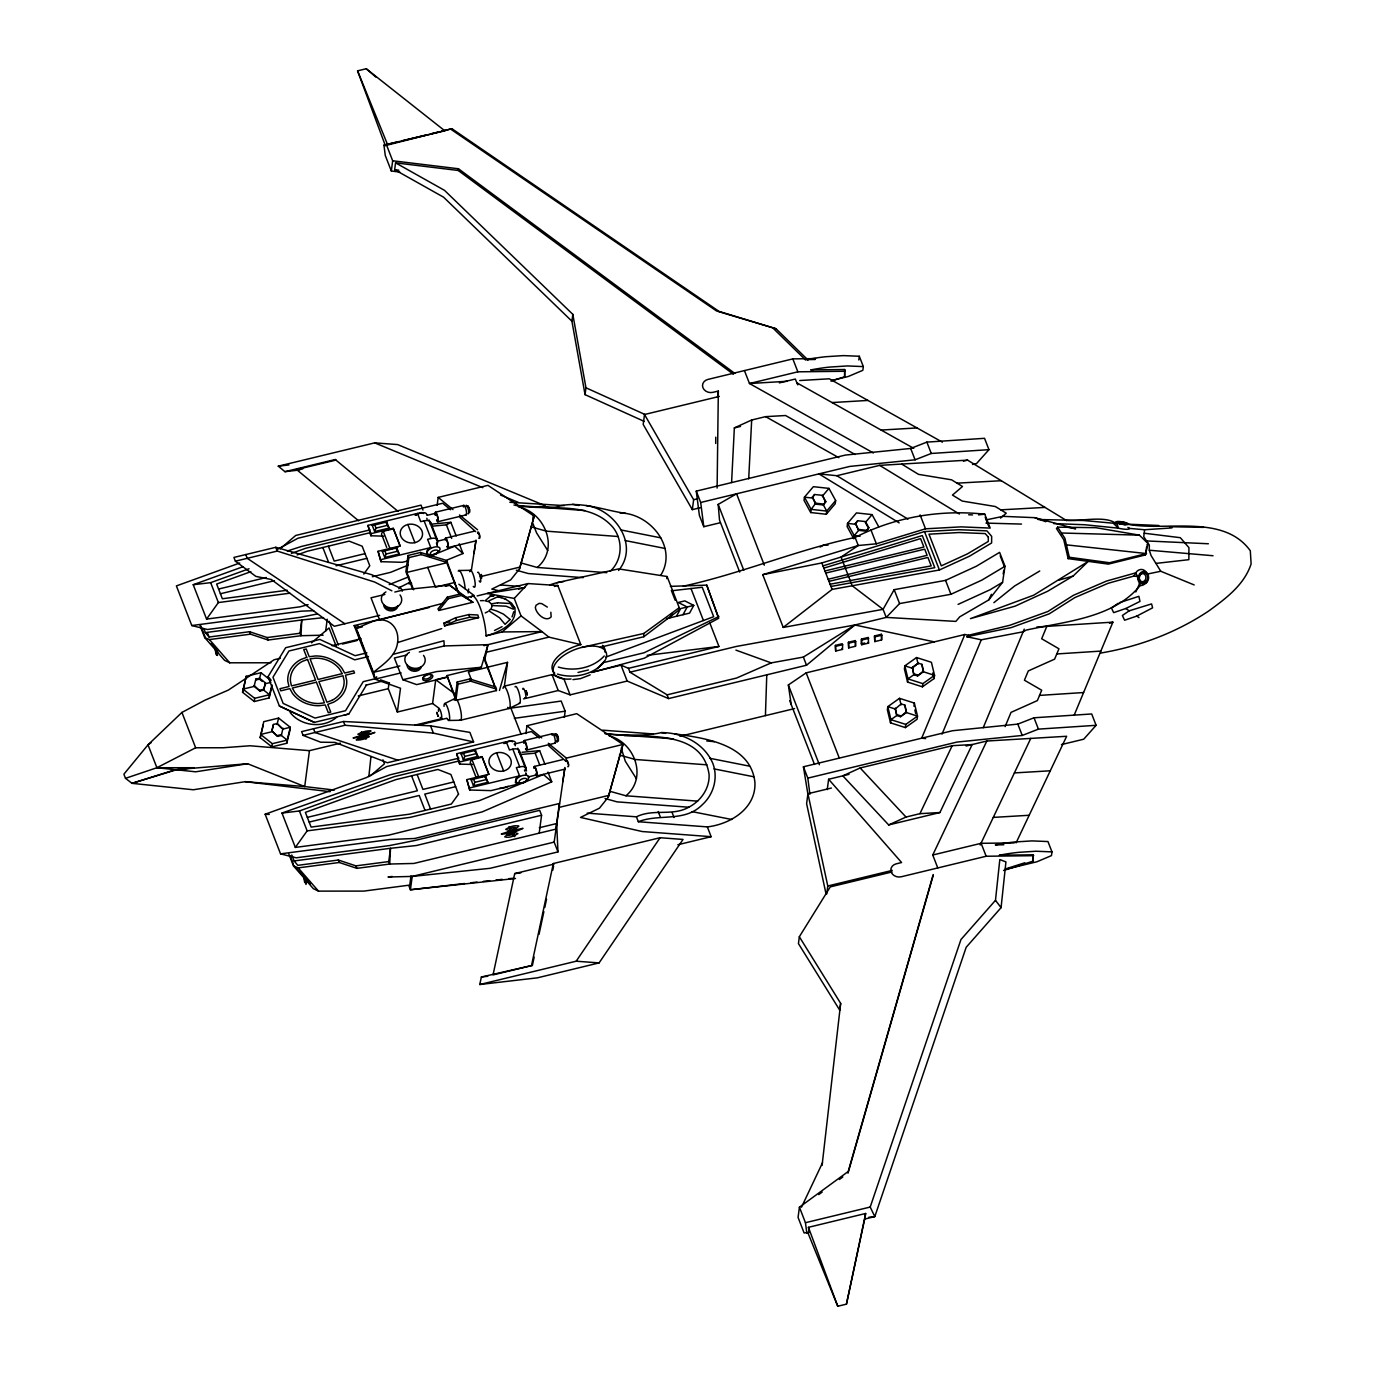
<?xml version="1.0" encoding="UTF-8"?>
<svg xmlns="http://www.w3.org/2000/svg" width="1375" height="1375" viewBox="0 0 1375 1375"><rect width="100%" height="100%" fill="white"/><g stroke="black" fill="none" stroke-linecap="round" stroke-linejoin="round"><path stroke-width="1.5" d="M1194.188 584.942L1160.775 571.261L1151.081 555.569L1149.294 550.223L1149.328 545.102L1143.742 536.68L1144.636 529.753L1172.016 527.897M715.705 443.472L715.773 437.147M717.114 488.056L718.334 391.05L712.989 392.339A7.992 6.703 7.5 0 1 702.917 387.698A7.992 6.703 7.5 0 1 707.953 379.414L792.825 358.892L815.547 358.617M1116.122 523.6C1105.5 515.127 1080.681 521.555 1066.433 520.403M368.844 776.669L370.941 756.577M765.428 715.619L766.769 674.833M835.416 645.391L835.673 651.045L842.48 649.412L842.634 644.669L842.205 643.741L835.416 645.391L835.673 651.045M848.444 642.245L848.702 647.9L855.508 646.25L855.662 641.523L855.25 640.595L848.444 642.245L848.702 647.9M855.25 640.595L855.508 646.25M861.334 643.827L861.489 639.083L868.295 637.433L868.553 643.105L861.747 644.737L861.334 643.827L864.737 643.002M861.747 644.737L861.489 639.083M874.534 635.938L874.792 641.592L881.598 639.942L881.753 635.216L881.341 634.288L874.534 635.938L874.792 641.592M881.341 634.288L881.598 639.942M467.414 506.859L467.981 505.708L469.631 509.953M477.486 532.778C478.328 528.928 481.456 539.327 479.05 538.398M558.319 739.458L557.648 740.128M566.242 761.097C567.102 757.212 569.972 767.731 567.789 766.717M215.188 649.309L216.098 654.5L217.577 655.445M215.514 650.134L217.009 655.067L217.766 650.547M303.927 877.628L304.545 881.959M304.27 878.453L306.023 884.434L306.848 879.742M731.586 482.539L734.353 427.9L751.678 420.011L765.6 416.642L785.589 415.525L855.112 454.489M748.705 478.844L751.678 420.011M521.4 563.045L537.212 567.463C559.763 548.866 544.93 512.291 518.53 506.962M610.156 791.364L625.952 795.781C647.814 777.786 634.614 742.156 609.125 735.883M556.755 582.759L618.613 568.889L667.116 576.52L679.233 607.698L678.992 610.07L643.792 636.728L600.153 647.281M868.845 1217.27L874.809 1216.617L870.203 1207.044L960.953 939.555L995.483 900.333L999.814 859.564L1005.933 861.902L1001.069 907.655L966.178 947.289L874.809 1216.617L864.669 1219.058L865.666 1213.472L808.431 1227.325L809.102 1232.498L804.1 1232.928L798.067 1217.425L799.425 1207.181L848.22 1171.5L933.178 874.586M822.078 1165.398L840.658 1003.372L799.339 936.753L830.277 886.892L892.083 871.939M670.364 586.369L706.75 585.131L718.73 618.252L644.222 658.23L591.473 672.564M272.267 685.128L269.122 697.933L254.272 701.525L242.567 692.312L246.125 676.311L260.992 672.719L271.012 680.625M245.713 679.491L246.125 676.311M271.786 685.592L269.552 694.736L254.684 698.328L242.98 689.116L254.117 686.417L259.978 691.023L263.691 690.13L265.375 682.825L259.531 678.219L255.819 679.112L255.698 680.023L259.411 679.13L262.333 681.433M254.272 701.525L254.684 698.328M259.531 678.219L259.411 679.13L260.992 672.719M259.978 691.023L254.237 685.523L254.117 686.417L255.819 679.112M265.375 682.825L263.691 690.13L269.552 694.736L269.122 697.933M260.184 737.653L263.759 721.669L278.609 718.077L290.314 727.289L289.902 730.469L286.756 743.273L271.889 746.866L260.184 737.653L263.33 724.848M273.436 724.47L271.752 731.775L260.614 734.473L272.319 743.686L287.169 740.094L290.314 727.289L282.889 729.077L277.148 723.559L273.436 724.47L271.872 730.864L277.595 736.381L281.325 735.488L287.169 740.094L286.756 743.273M271.889 746.866L272.319 743.686M281.428 727.925L277.148 723.559M277.595 736.381L271.872 730.864M323.125 635.181L300.97 635.714L300.008 633.256L301.761 619.97L323.538 617.65M340.519 743.153L309.444 750.664L304.717 786.569L245.248 781.67L193.308 789.766L132.017 783.337L125.503 778.336L123.888 774.194L148.002 744.837L181.93 712.439L204.755 700.288L228.336 690.095L274.123 659.759L280.328 658.247M325.669 631.142L327.233 619.214M391.325 171.016L392.666 160.772L386.65 145.269L383.934 145.166L385.292 155.513L391.325 171.016L399.816 172.047M644.205 421.386L585.045 394.642L571.914 321.2L443.592 197.192L394.659 169.709L395.57 162.852L458.219 170.466L733.408 374.241M306.522 878.866L305.766 883.386L304.923 882.234M430.272 524.27A7.511 3.713 -21.2 0 0 424.084 520.833L420.716 521.641L417.519 513.425L368.002 525.388L370.923 535.769L383.659 536.147M370.923 535.769L368.002 525.388M371.198 533.62L393.233 528.292L400.108 545.978L378.073 551.306L380.995 561.688L402.239 562.306L408.169 560.88M380.995 561.688L378.073 551.306M400.108 545.978L393.233 528.292M439.038 708.262L432.592 703.502L397.358 712.027L388.283 688.669L389.039 682.928M458.219 170.466L458.442 168.764L392.666 160.772M458.786 593.708L446.6 560.467L420.527 552.458L408.014 555.483L405.883 571.691L412.689 589.222M413.652 589.789L406.897 572.413L408.856 557.631L408.014 555.483M397.358 712.027L400.503 688.239L374.997 679.164L354.183 625.608L429.309 607.475M280.552 853.858L390.259 839.472L414.614 838.492L559.384 803.498L555.878 829.125L413.892 863.448L389.709 864.033L388.764 861.575L390.5 848.289L416.247 845.539L541.578 815.237L539.67 810.322L414.339 840.623L389.452 845.573L296.141 857.811L280.552 853.858L265.152 814.241L366.231 777.666L386.667 766.58L531.42 731.569L539.309 738.048M437.147 505.261L438.178 497.406L487.97 485.358L534.205 516.123L519.527 568.82L510.692 579.872L491.786 589.102L500.002 590.992M446.411 561.877L446.6 560.467M432.592 703.502L435.72 679.731L445.981 677.239M410.988 875.823L409.767 885.088L363.808 891.103L318.484 891.12L313.345 888.662L293.459 865.906L288.819 853.978M458.958 592.298L449.453 585.062L404.748 589.652L394.814 592.041M454.936 583.808L455.125 582.398L435.411 587.159L427.728 567.377M419.341 651.973L444.263 645.941L487.988 644.652L481.267 667.288L446.995 675.572L455.898 700.373L496.427 690.577L484.241 657.336L484.052 658.745M468.153 592.917L468.669 588.998M496.427 690.577L495.791 687.002L469.717 678.992L457.205 682.017L455.262 696.798L446.995 675.572M455.898 700.373L458.03 684.166L457.205 682.017M519.011 752.589A7.511 3.713 -21.2 0 0 512.823 749.152L509.472 749.959L506.275 741.744L456.758 753.706L459.663 764.105L472.416 764.466M459.663 764.105L456.758 753.706M481.267 667.288L436.58 671.584L402.858 679.731L394.402 658.006L406.863 654.981M459.955 761.939L481.989 756.611L488.864 774.297L466.83 779.625L469.734 790.006L490.995 790.625L518.667 783.939L515.384 782.77L515.934 778.611L519.544 775.878L516.347 767.645L519.698 766.838A7.511 3.713 -21.2 0 1 525.886 770.275M469.734 790.006L466.83 779.625M487.902 668.645L488.091 667.219L468.394 671.98L471.47 679.903M488.864 774.297L481.989 756.611M519.527 568.82L534.205 516.123M487.025 667.322L507.53 662.355L504.402 686.142L552.045 674.627L563.939 678.958L570.109 694.856L627.172 681.055L668.559 698.586L806.523 665.225L854.855 624.989L886.222 617.409L955.848 621.397L959.75 616.825L988.814 599.895L1002.581 582.295L1005.005 566.277L999.608 552.372L976.353 566.242L945.553 580.37L894.163 589.669L883.077 609.331L783.234 627.413L762.747 574.681L858.275 545.514L876.339 543.812L925.513 528.808L961.056 526.866L990.172 528.086L984.758 514.181C940.242 509.437 895.039 516.931 855.13 537.436C796.795 549.828 741.555 573.478 683.306 586.18M571.914 321.2L572.825 314.359L444.503 190.352L395.57 162.852M525.903 733.58L526.934 725.725L576.727 713.677L622.961 744.442L608.283 797.139L599.448 808.191L580.525 817.42L642.142 831.531L711.15 836.688L707.334 826.891L638.327 821.734L636.419 816.819L587.177 813.141M585.045 394.642L585.956 387.784L572.825 314.359M539.223 833.147L541.578 815.237M564.317 717.372L565.142 711.202L561.189 701.061L510.4 708.194M392.219 876.459L388.008 877.009L412.191 876.425L490.17 868.295L557.975 851.898L554.159 842.102L564.764 768.419M548.281 743.273L566.345 758.123L565.933 761.337L548.762 745.817M719.314 396.43L644.514 414.511L643.191 424.445L692.33 509.644L700.15 507.753M608.283 797.139L622.961 744.442L566.345 758.123M692.33 509.644L693.636 499.709L644.514 414.511M717.509 397.272L718.334 391.05M825.739 501.445L823.384 504.969L825.739 501.445L822.405 495.344L814.602 494.484L812.367 497.114L815.581 504.127L823.384 504.969L826.719 511.07L826.306 514.25L810.7 512.548L804.031 500.363L804.444 497.183L813.364 486.681L828.97 488.383L835.656 500.569L835.227 503.748L826.306 514.25M810.7 512.548L811.13 509.369L815.702 503.216L812.367 497.114M814.602 494.484L812.247 498.025L804.444 497.183L811.13 509.369L826.719 511.07L835.656 500.569M825.619 502.339L822.405 495.344M831.652 380.497L848.306 376.475L862.847 370.305L863.328 366.592L847.378 365.939L829.641 367.073A144.512 71.5 -21.2 0 0 810.7 369.927L844.68 369.531L844.645 376.767L830.93 381.116M844.645 376.767L844.68 369.531M858.825 359.975L859.306 356.262L843.356 355.609L825.636 356.727A144.512 71.5 -21.2 0 0 806.678 359.597L815.186 359.494M831.411 788.047L807.916 793.719L806.609 803.67L826.014 893.836M799.339 936.753L798.445 943.594L839.747 1010.212L840.658 1003.372M855.456 523.359L858.67 530.355L866.473 531.214L868.828 527.673L865.494 521.572L857.691 520.73L855.456 523.359L858.67 530.355L854.219 535.614L853.789 538.794L847.12 526.591L847.533 523.411L856.47 512.909L872.059 514.611L878.745 526.797M857.691 520.73L855.336 524.253L847.533 523.411L854.219 535.614L860.062 536.25M827.252 789.628L828.627 779.264L849.045 774.331M866.473 531.214L868.828 527.673M826.736 893.939L827.784 885.998L807.916 793.719M890.519 722.855L890.931 719.675L887.803 706.63L899.508 698.328L914.358 703.072L917.503 716.117L917.073 719.297L905.369 727.598L890.519 722.855L887.373 709.809L887.803 706.63L895.228 709.002L896.792 715.516L900.505 716.702L906.366 712.559L904.905 705.117L901.192 703.931L895.228 709.002M895.348 708.091L896.792 715.516L890.931 719.675L905.781 724.419L917.503 716.117L906.366 712.559L904.905 705.117M901.192 703.931L901.072 704.842L899.508 698.328M900.505 716.702L906.486 711.648M907.552 682.086L907.981 678.889L904.836 665.844L916.558 657.542L931.408 662.286L934.536 675.348L934.123 678.528L922.402 686.83L907.552 682.086L904.423 669.023L904.836 665.844L912.261 668.216L918.242 663.162L921.955 664.348L923.398 671.773L917.555 675.933L913.842 674.747L907.981 678.889L922.831 683.65L934.536 675.348L923.398 671.773M912.381 667.305L913.842 674.747L912.381 667.305L918.242 663.162M905.369 727.598L905.781 724.419M917.555 675.933L923.519 670.88M913.945 706.252L914.358 703.072M921.955 664.348L923.02 670.158M922.402 686.83L922.831 683.65M1005.709 869.309L1036.939 861.764L1051.48 855.594L1051.961 851.881L1036.011 851.228L1018.291 852.363A144.512 71.5 -21.2 0 0 999.333 855.216L1033.33 854.82L1032.934 861.197L1003.578 870.495M1032.934 861.197L1033.33 854.82M706.75 585.131L717.956 616.275M1003.183 574.028L1003.767 570.247M1145.375 554.95L1148.056 543.572L1139.377 535.15L1095.909 527.691L1057.616 527.158L1056.464 528.533L1063.734 539.653L1068.169 558.628L1108.388 564.111L1145.375 554.95L1146.595 546.958M471.247 571.227L476.008 540.1M473.98 553.472L475.905 541.2M562.736 781.791L564.97 767.473M966.814 636.728L1011.295 627.584L1049.28 613.817L1074.803 597.609L1107.975 583.344L1134.066 576.022L1135.75 572.859L1137.864 577.156A6.514 5.345 -83.8 0 0 1138.93 581.917L1140.15 585.544C1113.2 618.337 1064.972 621.5 1026.197 630.094L1023.137 631.795L981.286 639.805L966.814 636.728L968.516 635.267L1009.886 625.264L1047.887 611.497L1073.411 595.306L1106.566 581.041L1135.75 572.859A8.095 6.634 -83.8 0 1 1147.18 574.097L1160.775 571.261M666.772 578.617L667.116 576.52M484.98 658.694L487.988 644.652M809.102 1232.498L807.744 1232.43L837.77 1306.25L846.45 1304.153L865.666 1213.472M531.661 964.855L553.334 863.534L660.103 837.719L683.014 839.438L599.087 962.913L537.316 977.848L479.772 984.517L481.37 977.006L532.383 965.405L534.153 957.12M553.334 863.534L554.056 864.084L514.714 873.589L493.041 974.909L532.383 965.405M539.017 934.381L543.881 911.642M544.775 907.5L546.545 899.233M552.733 870.289L553.609 866.147M846.45 1304.153L864.669 1219.058M242.567 692.312L245.266 681.33M277.045 724.47L278.609 718.077M283.009 728.166L281.325 735.488L281.428 734.577L277.716 735.47M532.864 517.98L533.758 514.559M358.411 626.244L354.183 625.608L356.297 628.323L374.12 620.83L379.706 619.867A24.578 20.041 -57.9 0 1 397.598 642.572C395.88 656.425 383.178 664.211 373.416 672.358L374.997 679.164L401.105 672.856M477.761 532.778L479.342 534.978M566.517 761.097L567.875 762.558M499.469 690.456L507.53 662.355M847.997 1173.184L933.213 875.377M491.339 608.231L491.941 606.409M512.033 616.945L513.752 611.72M509.902 833.061L509.059 835.244L511.448 833.044L514.852 836.67L513.339 832.202M510.194 832.288L509.094 826.581L511.758 830.637L514.473 827.784L513.116 831.548L516.312 830.431L514.25 830.105L523.033 828.334A26.228 12.977 -21.2 0 1 513.923 832.03L508.32 833.37A26.228 12.977 -21.2 0 1 501.273 833.972L509.816 831.239L506.67 832.872A20.144 9.969 -21.2 0 0 510.039 832.322L513.116 831.548M374.653 531.575L375.994 528.103L374.756 524.923L372.298 525.508L374.653 531.575L389.108 528.069L386.753 522.019L372.298 525.508M384.725 557.477L386.066 554.022L384.828 550.842L382.37 551.427L384.725 557.477L399.18 553.987L396.825 547.92L382.37 551.427M463.409 759.894L464.733 756.422L463.512 753.242L461.055 753.827L463.409 759.894L477.847 756.387L475.492 750.337L461.055 753.827M473.481 785.795L474.805 782.341L473.584 779.161L471.127 779.745L473.481 785.795L487.919 782.306L485.564 776.239L471.127 779.745M968.516 635.267L964.82 634.494L921.68 738.186L925.65 738.598M942.03 734.13L981.286 639.805M983.228 727.702L1024.255 629.114M1005.125 726.584L1011.038 712.37L1037.386 700.58L1041.7 690.216L1024.427 680.212L1028.294 670.931L1054.625 659.141L1058.939 648.777L1041.666 638.756L1046.822 626.364M1074.219 715.069L1112.891 622.136L1036.819 627M1135.802 591.955L1139.858 583M660.705 575.317C677.102 549.141 653.125 517.378 625.608 513.373C603.9 510.314 582.089 501.119 559.952 505.863C552.097 509.523 543.555 504.608 535.631 507.341M988.814 599.895L991.392 594.309M888.68 824.931L906.005 817.042L919.927 813.673L952.188 745.697L972.159 744.562L939.916 812.539L888.68 824.931L842.823 775.844L860.148 767.955L952.188 745.697M937.767 867.934L932.748 855.009L986.82 741.022L1066.656 736.278L1016.073 842.892M801.505 1207.198L822.508 1162.786M980.186 845.023L1030.769 738.409M669.9 617.856L672.409 613.25M676.466 616.275L680.642 608.575L693.756 605.413L689.58 613.113L666.617 618.664M683.014 614.694L687.208 606.994L678.27 602.473L684.819 600.875L693.756 605.413M386.65 145.269L451.928 128.717L718.987 311.369L776.05 328.762L808.019 360.027M366.489 684.939L348.838 713.986L314.377 722.391L279.383 706.011L268.005 676.741L285.673 647.711L319.859 639.444L355.111 655.686L366.919 652.833M361.608 736.725L360.594 738.392L363.12 736.622L366.111 739.114L365.045 735.866M361.969 736.141L361.419 731.947L363.653 734.8L366.575 732.497L364.891 735.402L374.894 732.394A26.228 9.384 -18.7 0 1 365.647 735.711L360.027 737.052A26.228 9.384 -18.7 0 1 353.083 737.928L361.694 735.367L358.462 736.777A20.144 7.202 -18.7 0 0 361.814 736.175L364.891 735.402M479.772 984.517L576.177 961.211L660.103 837.719M243.186 566.655L193.222 584.719L206.577 619.094L218.384 602.559L289.884 593.192M295.333 847.413L307.141 830.878L410.18 817.369L479.428 800.628L543.452 774.52L551.753 781.825L482.109 811.92L388.592 835.175L295.333 847.413L281.978 813.055L390.173 774.778L458.941 758.158M363.791 574.062L369.772 565.778L362.158 546.184L349.147 541.131L307.209 551.272L297.137 554.916M447.322 597.145L437.972 608.97L438.848 610.483L472.914 602.25L460.625 593.931L447.322 597.145L448.233 598.692L438.848 610.483M554.709 673.062A28.187 13.939 -21.2 0 1 580.817 644.634L557.82 585.509L528.052 583.567L514.25 598.434L487.18 593.484L524.872 587.555L518.633 589.067M1061.328 534.411L1062.48 533.036L1139.377 535.15M1065.952 546.305L1067.12 544.93L1146.527 553.575L1109.539 562.736L1069.32 557.253L1068.169 558.628M1146.905 544.947L1148.056 543.572M610.259 571.244C622.463 560.106 623.202 540.341 613.113 527.553C588.827 499.091 546.013 511.964 513.958 505.02M618.578 570.453C639.547 545.291 614.917 509.163 585.991 505.519M636.419 816.819C653.4 808.397 672.289 816.544 688.772 807.228C700.837 800.938 709.758 788.442 709.087 774.486C701.766 725.828 637.725 739.475 604.811 733.494M822.284 496.255L828.97 488.383M872.059 514.611L865.373 522.483L867.883 527.055M720.362 522.706L703.794 526.711L699.377 515.367L696.266 491.133L845.402 455.073L910.68 448.456L926.87 442.114L984.534 438.316L988.952 449.659L976.577 463.53L972.538 464.509M808.002 794.802L803.413 766.786L952.548 730.727L1017.827 724.109L1034.017 717.784L1091.698 713.969L1096.098 725.312L1083.723 739.2L1061.466 744.58M1005.005 566.277L981.767 580.164L950.95 594.275L899.577 603.573L886.222 617.409L883.077 609.331L852.225 585.767L841.07 557.064L858.275 545.514L855.13 537.436M467.775 506.533C469.373 506.498 470.903 514.577 468.669 511.964M604.227 655.978C592.986 668.267 573.925 671.739 558.336 667.064M603.298 662.991C592.058 675.28 572.997 678.752 557.408 674.094M1073.17 576.005L1088.278 561.378L1033.708 595.186L970.441 618.63L1015.111 606.152L1047.681 591.233L1073.17 576.005L1059.025 580.078M597.317 668.8L605.12 660.309A28.187 13.939 -21.2 0 0 588.706 646.233A28.187 13.939 -21.2 0 0 554.623 664.898A28.187 13.939 -21.2 0 0 571.038 678.975M280.259 548.745L295.711 535.459L421.042 505.141L422.967 510.073M370.562 775.741L384.467 763.778L382.92 759.808M1000.502 518.1L1006.242 513.184L995.311 506.516L962.259 501.067L952.462 495.086L962.5 486.492L951.569 479.823L918.517 474.358L901.656 464.062M471.075 597.386A24.578 5.603 76.4 0 1 479.858 606.77A24.578 5.603 76.4 0 1 486.028 635.852L502.133 631.95L521.039 615.897L514.25 598.434M311.506 642.847L329.072 627.962L336.222 646.37M375.238 677.961L376.664 676.775M993.867 602.68L1014.613 585.991L1039.758 570.986M509.283 833.181L504.728 836.842L506.55 837.22A9.831 4.864 -21.2 0 0 513.545 836.034L514.027 835.811M513.425 829.864L515.436 827.527A6.806 3.369 -21.2 0 0 510.606 828.352L510.331 828.472M509.764 833.422L507.409 835.295L512.961 834.659M512.892 830.913L518.873 826.152A9.831 4.864 -21.2 0 0 510.073 826.942L509.506 827.2M783.234 627.413L832.098 589.411L939.417 569.972L969.427 556.222L991.616 542.97L991.667 536.353L986.923 530.87L959.114 529.702L924.498 531.592L821.82 562.942L762.747 574.681M415.113 515.23L417.519 513.425M437.525 540.856A7.511 3.713 -21.2 0 0 430.959 538.519L427.591 539.327L430.787 547.559L427.195 550.292L426.645 554.452L429.928 555.62M503.869 743.548L506.275 741.744M818.727 1194.6L822.164 1192.073M839.386 1179.492L842.823 1176.966M581.883 647.384L643.741 633.497L679.233 607.698M151.25 742.552L148.002 744.837L156.905 767.731L195.662 771.805L247.603 763.727L304.717 786.569L334.434 790.075M1118.219 603.247L1111.412 607.922L1113.647 612.648L1125.816 608.506L1139.978 601.408L1138.895 596.32L1119.611 602.611M1129.184 610.827L1122.378 615.502L1124.613 620.228L1136.781 616.086L1152.611 607.836L1151.58 603.917L1129.184 610.827L1125.816 608.506M638.327 821.734C659.398 813.381 684.595 822.594 702.298 804.736C713.659 794.458 718.334 777.872 712.834 763.4C704.378 743.394 682.447 732.514 661.427 732.583C649.069 735.608 636.711 734.817 624.37 735.659M707.334 826.891C730.469 824.209 756.302 808.38 754.909 782.255C750.75 743.978 704.808 738.134 674.747 733.837M791.209 704.567L788.356 684.956L806.163 672.856L964.82 634.494M360.989 736.845L356.211 739.853L357.947 740.025A9.831 3.523 -18.7 0 0 364.891 738.719L365.389 738.513M365.355 734.112L367.538 732.256A6.806 2.441 -18.7 0 0 362.742 733.167L362.467 733.27M361.436 737L358.978 738.547L364.444 737.722M364.736 734.938L371.027 731.019A9.831 3.523 -18.7 0 0 362.347 732.153L361.762 732.377M592.47 672.066L621.002 665.173L628.478 668.336L629.973 672.186L667.116 694.839L736.553 678.047L771.22 662.888L803.361 657.078L854.855 624.989L934.278 641.867M1002.581 582.295L990.155 589.703L958.083 604.398M739.698 572.052L719.52 520.128L718.18 504.419L736.57 493.797L764.311 565.177M431.664 526.23L446.411 524.855L450.88 522.328L456.191 535.958M520.42 754.548L535.15 753.173L539.636 750.647L544.947 764.277M820.136 547.044L823.762 545.033L828.008 545.205M277.475 549.347L297.911 538.261L442.681 503.25L450.553 509.73M1116.191 522.105L1115.761 522.328A6.514 1.238 10 0 0 1116.998 523.48L1118.373 528.172A8.095 1.547 10 0 0 1127.775 529.272A8.095 1.547 10 0 0 1127.861 527.381M314.377 722.391L279.383 706.011M125.503 778.336L156.905 767.731L195.662 747.777L223.197 747.759L249.975 745.766L309.444 750.664M485.238 612.941L487.867 611.617M494.502 630.489L502.064 626.656M399.644 587.4L410.008 582.278M444.778 703.519L455.142 698.397M519.612 703.364L509.231 708.469L460.488 720.259L448.903 720.466M718.936 616.464L644.119 652.764L603.453 662.595M443.816 623.236L455.641 617.753L468.944 614.539L477.864 615.003L478.603 617.65L444.537 625.883L443.816 623.236L449.814 621.775M590.219 674.85L580.405 678.648L572.945 679.611M509.266 827.32L505.725 829.331L510.125 830.895M509.627 828.798L509.936 830.122M513.992 834.178L513.494 832.648M514.473 835.605L517.894 833.645L513.597 832.133M444.537 625.883L456.397 620.469L469.683 617.255L478.603 617.65M408.753 576.83L389.194 584.598M408.134 565.177L390.672 572.309L372.35 576.727M429.481 556.48L454.712 546.202L463.014 553.506L447.253 559.934M361.522 732.48L357.861 734.198L362.02 735.092M361.728 733.562L361.917 734.525M365.509 737.309L365.148 736.192M365.853 738.323L369.359 736.673L365.303 735.797M696.266 491.133L700.683 502.477L849.819 466.417L915.097 459.8L931.27 453.475L988.952 449.659M803.413 766.786L807.83 778.13L956.966 742.07L1022.244 735.453L1038.417 729.128L1096.098 725.312M605.877 657.078L713.677 616.688L702.23 587.263L672.1 590.717M239.731 563.011L176.395 585.922L191.795 625.539L207.402 629.492L300.695 617.255L317.298 613.955M193.222 584.719L210.65 582.656L249.03 568.752M291.448 553.403L305.594 548.298L370.769 532.537M250.852 571.673L216.648 584.048L222.355 598.761L287.186 590.253M281.978 813.055L299.406 810.975L394.333 776.617L459.508 760.856M1109.487 623.356L1112.891 622.136M287.255 551.031L301.417 546.459L370.184 529.839M486.028 635.852C498.713 632.466 518.014 623.975 514.748 607.87L511.569 603.178L504.934 598.709M397.598 642.572L441.719 628.616M1005.314 868.966L1024.805 862.795M822.955 565.881L922.298 535.562L934.777 567.669L830.964 586.455M823.831 568.133L920.597 538.605L923.88 547.044L824.931 570.969M308.086 604.639L299.836 606.856L206.577 619.094M379.706 619.867L444.434 602.903M393.113 654.345L443.919 640.75L444.263 645.941M344.008 715.223L348.838 713.986M386.753 522.019L385.842 522.242L389.108 528.069M396.825 547.92L395.914 548.161L399.18 553.987M475.492 750.337L474.581 750.561L477.847 756.387M485.564 776.239L484.653 776.48L487.919 782.306M385.447 145.836L357.569 70.847L366.248 68.75L444.812 130.814L386.238 144.598M383.934 145.166L398.578 141.625M402.703 140.628L427.402 134.647M431.509 133.65L439.742 131.656M451.928 128.717L441.805 131.158L444.812 130.814M299.87 469.958L284.952 471.677L278.283 466.177L374.688 442.87L397.616 444.572L545.033 505.673M284.952 471.677L335.242 459.525L335.964 460.075L296.605 469.58L358.6 520.798M845.367 371.267L797.861 371.817L749.478 383.522L744.442 370.58M779.367 382.886L795.317 379.036L797.741 384.862M734.353 427.9L740.489 426.422M399.97 587.984L371.817 574.75L275.791 547.302L233.922 557.425L235.383 561.189L255.887 576.4L271.322 579.494L334.383 626.278L379.637 615.347M435.497 512.222L463.839 505.364M235.383 561.189L277.252 551.066L374.653 582.038L391.858 590.82M427.436 515.247L435.755 513.236M375.994 528.103L387.062 525.422M386.684 547.405L382.095 535.614A7.253 3.592 -21.2 0 1 383.247 531.3L393.147 528.911M437.817 521.727L466.159 514.869M218.591 589.05L266.338 577.5M365.062 553.627L334.194 561.103L328.384 546.15M398.045 547.061L390.122 548.986L383.247 531.3M445.569 538.141L473.911 531.283M437.508 541.166L445.827 539.155M220.413 593.759L274.398 580.697M336.016 565.795L366.884 558.336M386.066 554.022L397.134 551.341M381.27 559.539L430.787 547.559M447.889 547.645L476.231 540.788M408.856 557.631L421.352 554.606L447.425 562.616L406.897 572.413M693.636 499.709L697.555 498.764M899.181 522.878L818.933 473.894L836.842 475.716L879.673 465.369L967.588 460.144L1066.57 520.575M384.897 594.447L371.009 597.798L379.448 619.541M480.339 576.658L519.75 567.136M445.38 586.334L449.419 585.355M963.411 461.158L967.588 460.144M448.233 598.692L461.519 595.478L472.914 602.25M466.314 597.609L472.278 596.166M477.125 595.925L528.052 583.567M362.398 626.845L356.297 628.323L373.416 672.358L399.867 665.964M332.114 645.734L361.109 638.722M342.478 644.05L357.053 640.527M368.448 656.545L354.75 659.845L319.498 643.603L288.922 651.011L272.972 677.239L283.147 703.416L314.995 718.077L345.572 710.686L363.223 681.656L376.922 678.339M265.272 683.736L270.841 682.378M260.098 690.13L263.811 689.219M483.897 645.648L541.991 631.606L548.866 637.123L580.817 644.634M486.045 652.317L548.866 637.123M825.756 573.083L924.705 549.158L927.111 555.328L828.162 579.253M365.63 685.231L382.233 681.141M828.987 581.367L927.919 557.442L931.202 565.898L830.087 584.203M358.273 695.922L388.283 688.669M447.803 677.084L416.659 684.612L402.858 679.731M458.03 684.166L470.542 681.141L496.616 689.15M343.492 721.497L301.641 731.62L303.102 735.384L320.65 742.191L334.984 742.414L387.423 762.747L473.584 741.916L469.889 732.394L430.547 725.845L343.492 721.497L344.953 725.261L433.383 733.116L473.584 741.916M303.102 735.384L344.953 725.261M578.016 672.461L588.431 669.952M628.478 668.336L718.953 646.456L709.758 622.806M629.973 672.186L736.398 646.439L854.855 624.989M415.078 725.106L442.011 718.609M523.531 698.895L558.216 690.508L570.109 694.856M419.444 724.883L446.514 718.334M835.828 646.319L842.634 644.669M848.856 643.156L855.662 641.523M861.902 640.011L868.708 638.361M874.947 636.848L881.753 635.216M524.253 740.541L552.595 733.683M514.095 744.081L524.494 741.555M464.733 756.422L475.819 753.741M476.197 777.683L470.852 763.933A7.253 3.592 -21.2 0 1 471.986 759.636L481.903 757.23M526.573 750.045L554.916 743.188M307.33 817.369L417.381 790.762L411.572 775.809M453.802 781.945L422.933 789.422L417.123 774.469M486.802 775.397L478.861 777.305L471.986 759.636M534.325 766.459L562.667 759.602M309.169 822.078L419.22 795.472L425.03 810.408M455.641 786.655L424.772 794.114L430.581 809.067M474.805 782.341L485.891 779.659M679.938 736.295L794.561 708.589M470.027 787.858L519.544 775.878M528.069 776.961L536.387 774.95M536.645 775.964L564.988 769.106M1100.447 653.091C1139.222 646.559 1176.123 632.775 1208.883 610.878C1225.933 598.417 1244.289 584.856 1251.112 563.922L1250.305 550.756C1223.2 513.305 1165.845 531.816 1127.466 524.167L1158.747 525.491M558.714 807.486L608.506 795.455M539.258 827.75L556.738 823.522M554.159 842.102L412.191 876.425L410.42 889.762L515.488 878.487M966.092 746.023L986.82 741.022M677.841 844.748L711.15 836.688M932.748 855.009L981.131 843.305L1014.166 842.927M827.784 885.998L892.203 870.409M1033.656 855.68L986.15 856.247L901.278 876.769A7.992 6.703 7.5 0 1 891.206 872.128A7.992 6.703 7.5 0 1 896.259 863.827L901.605 862.537L828.627 779.264M799.425 1207.181L805.441 1222.702L870.203 1207.044M986.322 519.853L1003.062 516.347L1034.756 517.67L1075.611 528.791L1065.384 526.797M514.336 718.334L565.142 711.202M191.795 625.539L301.503 611.153L313.689 610.672M203.827 628.633L205.373 632.603L301.761 619.97L300.97 635.714L268.125 640.028L250.525 634.167L209.43 639.564L204.703 637.587L200.08 625.659M205.373 632.603L209.069 637.02L249.562 631.709L267.163 637.553L300.008 633.256M291.792 854.958L294.113 860.939L390.5 848.289L389.709 864.033L356.881 868.347L339.281 862.486L298.186 867.883L293.459 865.906M388.764 861.575L355.919 865.872L338.319 860.028L297.825 865.339L294.113 860.939M647.144 655.342L718.953 646.456M278.283 466.177L288.939 464.939M296.605 469.58L302.775 468.875M514.714 873.589L520.85 872.884M464.578 883.506L410.42 889.762L408.873 885.775M470.834 882.767L477.073 882.045M481.37 977.006L487.764 976.267M1155.928 563.406L1188.859 559.677L1188.928 547.628L1180.317 537.694L1144.189 533.208M978.536 514.869L984.758 514.181M483.347 881.358L489.672 880.688M495.997 880.034L502.322 879.364M508.63 878.711L512.858 878.264M509.833 502.27L564.18 505.605M450.88 522.328L431.544 524.116M522.019 752.28L539.636 750.647M985.978 523.102L1021.522 524.081M1169.609 526.711L1203.727 527.381M247.603 763.727L175.45 769.673L132.017 783.337L176.292 769.777L194.081 767.714L156.905 767.731M1038.073 519.509L1083.534 520.506L1117.291 523.583M1056.791 653.95L1100.842 651.097M1039.534 695.406L1083.603 692.536M787.153 381.288L749.478 383.522L873.417 452.977M799.752 380.531L829.314 378.795L942.408 442.166M832.047 402.566L867.934 400.434M881.134 430.066L917.022 427.934M1014.406 772.922L1050.294 770.791M993.3 817.403L1029.188 815.272M919.927 813.673L939.916 812.539M957.034 483.158L1001.258 480.717M1000.777 509.85L1045 507.409M1118.786 523.548L1125.162 524.631M480.459 600.669L483.588 600.617M458.769 570.505L470.336 570.298M1003.819 844.783L995.328 844.886A144.512 71.5 -21.2 0 1 1014.269 842.016L1031.989 840.898L1047.956 841.552L1051.961 851.881M502.133 631.95L541.991 631.606L521.039 615.897M204.703 637.587L224.589 660.344L229.745 662.802L270.944 662.784M1053.697 523.6L1084.686 524.734L1118.373 528.172L1113.664 523.583M968.67 514.766L972.572 514.92M265.152 814.241L269.242 814.43M1145.667 540.891L1208.384 543.761M517.206 505.484L584.719 510.538M618.183 536.508L546.459 531.163L530.664 526.728M537.212 567.463L606.822 572.67M583.137 577.637L528.292 573.547L516.295 570.195M500.569 584.977L519.836 586.42M602.731 730.177L652.919 733.923M605.962 733.82L673.458 738.856M706.939 764.827L635.216 759.481L619.403 755.047M625.952 795.781L697.675 801.144M688.772 807.228L617.048 801.866L605.052 798.514M576.177 961.211L599.087 962.913M1149.294 550.223L1213.042 555.741M1129.408 528.395L1144.636 529.753M619.902 512.841L625.608 513.373M706.75 740.97L714.347 741.692M815.702 503.216L823.505 504.058M858.791 529.444L866.594 530.303M245.248 781.67L330.138 791.691M394.659 169.709L398.836 170.208M490.17 595.581L493.642 596.08M451.395 129.611L716.633 311.025L776.05 328.762M1134.066 576.022L1137.967 576.761M572.67 504.264L578.927 505.502M621.191 529.994L660.808 537.848M625.316 540.581L664.933 548.436M661.427 732.583L665.603 733.408M709.947 758.312L749.564 766.167M714.072 768.9L753.672 776.755M692.158 811.645L731.775 819.5M479.205 537.969L479.497 535.717M913.962 673.836L917.675 675.022M896.913 714.622L900.625 715.808M397.925 760.203L314.961 732.514L313.5 728.75M498.025 596.252L501.48 597.472L496.873 597.128L487.678 601.442L485.031 600.823L491.03 595.719L493.9 595.667M498.867 596.836L506.155 599.414M380.6 679.869L389.537 683.048M735.917 650.117L771.22 662.888M1034.756 517.67L1045.773 521.709M374.688 442.87L482.797 487.661M500.5 495L518.186 502.339M585.956 387.784L645.098 414.545M797.105 382.972L913.773 448.353M765.6 416.642L838.802 457.669M879.673 465.369L959.406 514.027M836.842 475.716L907.964 519.131M344.867 623.752L247.242 558.319L245.781 554.555M1136.781 616.086L1138.947 617.581M511.414 605.567L514.748 607.87M488.864 601.872L490.652 603.127M449.453 585.062L467.586 598.228M458.855 584.22L474.272 595.616M435.72 679.731L454.558 693.653M458.442 168.764L734.834 373.433M438.178 497.406L452.959 509.558M459.525 514.955L477.606 529.805M526.934 725.725L541.716 737.877M335.242 459.525L398.097 511.414M547.336 607.097L541.75 603.608L539.138 603.384L536.061 605.258L535.356 607.423C535.855 613.508 545.755 622.772 551.152 616.911L550.842 612.236M366.248 68.75L375.977 77.155M460.006 517.498L475.613 531.609M773.111 328.23L805.664 360.078M860.148 767.955L906.005 817.042M210.822 643.5L216.339 649.412M294.078 865.889L310.595 883.661M268.005 676.741L270.789 679.748M209.43 639.564L229.745 662.802M298.186 867.883L318.484 891.12M1057.616 527.158L1064.886 538.278L1069.32 557.253M995.483 900.333L1001.069 907.655M547.731 550.516L536.577 532.916L532.95 523.6M636.47 778.834L625.316 761.234L621.191 748.017M481.714 578.136L481.319 574.423L481.216 576.658M557.339 735.419L556.669 734.714L556.462 736.295M557.425 740.283L558.422 740.987L558.267 738.839M460.625 593.931L461.519 595.478M868.141 642.177L868.553 643.105M842.05 648.484L842.48 649.412M436.459 543.022L436.786 543.761A3.85 0.877 76.4 0 1 437.353 545.6M357.569 70.847L387.595 144.667M985.205 517.241L988.659 526.144M1000.192 555.775L1004.334 566.466M926.87 442.114L931.27 453.475M1034.017 717.784L1038.417 729.128M910.68 448.456L915.097 459.8M1017.827 724.109L1022.244 735.453M859.306 356.262L863.328 366.592M920.098 514.903L925.513 528.808M945.553 580.37L950.95 594.275M924.498 531.592L939.417 569.972M870.942 529.908L876.339 543.812M894.163 589.669L899.577 603.573M792.825 358.892L797.861 371.817M981.131 843.305L986.15 856.247M821.82 562.942L832.098 589.411M803.361 657.078L806.523 665.225M806.163 672.856L839.3 758.106M718.18 504.419L743.772 570.23M788.356 684.956L819.363 764.723M789.68 700.614L814.498 764.466M690.955 588.414L703.433 620.52M671.344 590.425L675.159 600.239M667.116 694.839L668.559 698.586M621.002 665.173L627.172 681.055M672.134 812.591L674.042 817.506M658.212 811.542L660.12 816.475M552.045 674.627L558.216 690.508M459.216 543.761L463.014 553.506M547.972 772.08L551.753 781.825M446.411 524.855L451.688 538.433M535.15 753.173L539.688 764.827M510.469 707.077L520.953 734.044M447.236 564.025L458.013 591.731M484.825 660.722L494.828 686.452M430.547 522.173L437.422 539.859M519.303 750.492L526.161 768.178M428.931 519.888L437.783 542.644M517.688 748.206L526.539 770.962M424.084 520.833L430.959 538.519M512.823 749.152L519.698 766.838M420.527 552.458L421.352 554.606M469.717 678.992L470.542 681.141M407.842 524.494A11.206 9.402 7.5 0 1 422.331 535.889A11.206 9.402 7.5 0 1 403.958 540.341A11.206 9.402 7.5 0 1 407.842 524.494L414.906 542.661M496.598 752.812A11.206 9.402 7.5 0 1 511.07 764.208A11.206 9.402 7.5 0 1 492.697 768.659A11.206 9.402 7.5 0 1 496.598 752.812L503.663 770.98M430.547 725.845L433.383 733.116M357.603 632.586L363.464 647.694M368.637 660.98L374.498 676.087M322.833 547.491L328.642 562.444M329.038 621.208L338.319 645.047M275.791 547.302L277.252 551.066M267.163 637.553L268.125 640.028M355.919 865.872L356.881 868.347M249.562 631.709L250.525 634.167M338.319 860.028L339.281 862.486M210.65 582.656L218.384 602.559M299.406 810.975L307.141 830.878M207.556 633.136L209.069 637.02M200.716 625.728L205.322 637.57M290.245 856.023L293.305 863.913M181.93 712.439L195.662 747.777M808.431 1227.325L837.77 1306.25M557.631 735.556L558.009 737.378M557.803 736.656L556.497 733.958L556.222 735.969M436.614 543.331L436.906 544.208A3.85 0.877 76.4 0 1 437.181 545.153M468.944 614.539L469.683 617.255M455.641 617.753L456.397 620.469M932.783 672.942L934.123 678.528M916.558 657.542L918.122 664.073M914.839 709.981L915.733 713.711M568.253 763.245L568.58 765.084M558.181 737.344L558.388 738.272M558.164 738.134L558.508 739.166M805.441 1222.702L806.816 1233.048M807.83 778.13L809.909 794.286M700.683 502.477L703.794 526.711M556.652 823.195L557.975 851.898M643.741 633.497L643.792 636.728M454.266 700.219A11.258 2.561 76.4 0 1 455.881 698.586M456.741 699.514A11.258 2.561 76.4 0 1 461.106 712.869A11.258 2.561 76.4 0 1 459.748 720.07M444.022 706.389A8.714 1.977 76.4 0 1 446.72 705.616A8.714 1.977 76.4 0 1 449.659 717.595A8.714 1.977 76.4 0 1 446.944 718.369M522.672 689.133A5.088 1.152 76.4 0 1 525.388 692.948A5.088 1.152 76.4 0 1 524.752 697.709M438.539 711.425A5.088 1.152 76.4 0 1 439.759 709.38A5.088 1.152 76.4 0 1 441.736 716.547A5.088 1.152 76.4 0 1 440.172 717.337M515.041 686.847A8.714 1.977 76.4 0 1 519.441 694.341A8.714 1.977 76.4 0 1 519.045 703.209M508.166 786.328A17.462 14.644 7.5 0 1 499.606 788.408M549.794 584.959A28.187 13.939 -21.2 0 1 563.595 581.608M400.039 594.928A10.227 8.577 7.5 0 1 397.152 606.736A10.227 8.577 7.5 0 1 383.023 603.745A10.227 8.577 7.5 0 1 385.928 591.938M554.331 586.472A28.187 13.939 -21.2 0 1 557.82 585.509M602.422 645.373A28.187 13.939 -21.2 0 1 604.983 652.128M409.131 584.1A11.258 2.561 76.4 0 1 411.606 583.395M397.461 606.203A7.236 6.067 7.5 0 1 385 606.358M397.873 606.272A7.236 6.067 7.5 0 1 390.294 610.827A7.236 6.067 7.5 0 1 383.625 604.863M336.858 717.028A29.614 24.836 7.5 0 1 290.108 712.405M1147.627 576.108A8.095 6.634 -83.8 0 1 1147.609 578.222M1147.163 580.284A8.095 6.634 -83.8 0 1 1140.15 585.544M503.027 688.428A11.258 2.561 76.4 0 1 509.025 696.833A11.258 2.561 76.4 0 1 507.65 707.369M423.534 655.359A10.227 8.577 7.5 0 1 420.63 667.15A10.227 8.577 7.5 0 1 406.502 664.159A10.227 8.577 7.5 0 1 409.406 652.369M477.675 572.447A5.088 1.152 76.4 0 1 480.528 578.119A5.088 1.152 76.4 0 1 479.205 580.869M469.666 571.708A8.714 1.977 76.4 0 1 474.306 578.222A8.714 1.977 76.4 0 1 473.241 586.386M398.956 588.809A8.714 1.977 76.4 0 1 402.325 591.164M458.219 571.055A11.258 2.561 76.4 0 1 462.223 575.352A11.258 2.561 76.4 0 1 465.059 588.655M430.959 674.575A4.228 2.097 -21.2 0 1 428.416 678.373A4.228 2.097 -21.2 0 1 423.328 677.909A4.228 2.097 -21.2 0 1 427.625 674.283M420.956 666.634A7.236 6.067 7.5 0 1 409.716 668.027M421.369 666.703A7.236 6.067 7.5 0 1 413.789 671.241A7.236 6.067 7.5 0 1 407.103 665.277M431.475 554.778A6.841 3.386 -21.2 0 1 428.966 549.622A6.841 3.386 -21.2 0 1 439.691 547.817A6.841 3.386 -21.2 0 1 433.125 554.486M416.109 515.161A6.841 3.386 -21.2 0 1 423.277 512.652A6.841 3.386 -21.2 0 1 426.817 515.092M436.7 519.784A3.85 0.877 76.4 0 0 437.886 519.802A3.85 0.877 76.4 0 0 436.923 514.903L435.995 513.305A3.85 0.877 76.4 0 0 435.48 515.316M445.517 539.773A3.85 0.877 76.4 0 1 446.067 539.223L446.995 540.805A3.85 0.877 76.4 0 1 447.958 544.964A3.85 0.877 76.4 0 1 447.391 546.562M416.47 514.714A4.142 2.045 -21.2 0 1 420.509 512.686A4.142 2.045 -21.2 0 1 423.569 513.528M435.153 514.869A4.898 1.117 76.4 0 1 436.322 512.909A4.898 1.117 76.4 0 1 438.23 519.802A4.898 1.117 76.4 0 1 436.717 520.558M426.834 518.289A3.85 0.877 76.4 0 1 427.109 519.252M445.156 539.739A4.898 1.117 76.4 0 1 446.669 539.309A4.898 1.117 76.4 0 1 448.302 546.03A4.898 1.117 76.4 0 1 446.789 546.459M465.472 514.387A4.898 1.117 76.4 0 0 466.589 513.27A4.898 1.117 76.4 0 0 465.352 507.478L464.166 505.45A4.898 1.117 76.4 0 0 463.427 506.98M465.919 506.756A4.366 0.997 76.4 0 1 466.572 505.398L467.637 507.203A4.366 0.997 76.4 0 1 468.72 511.93A4.366 0.997 76.4 0 1 468.084 513.717M520.231 783.097A6.841 3.386 -21.2 0 1 517.722 777.941A6.841 3.386 -21.2 0 1 528.447 776.136A6.841 3.386 -21.2 0 1 521.881 782.805M504.866 743.48A6.841 3.386 -21.2 0 1 512.755 741.005A6.841 3.386 -21.2 0 1 515.23 744.425M525.783 748.653A3.85 0.877 76.4 0 0 526.642 747.777A3.85 0.877 76.4 0 0 525.68 743.222L524.752 741.623A3.85 0.877 76.4 0 0 524.167 742.827M535.528 774.022A3.85 0.877 76.4 0 0 536.714 774.022A3.85 0.877 76.4 0 0 535.752 769.123L534.823 767.542A3.85 0.877 76.4 0 0 534.273 768.092M505.209 743.033A4.142 2.045 -21.2 0 1 509.266 741.005A4.142 2.045 -21.2 0 1 512.325 741.847M523.909 743.188A4.898 1.117 76.4 0 1 525.078 741.228A4.898 1.117 76.4 0 1 526.969 748.12A4.898 1.117 76.4 0 1 525.473 748.877M524.425 770.052A3.85 0.877 76.4 0 1 525.044 770.911M525.92 773.489A3.85 0.877 76.4 0 1 526.144 774.452M514.972 744.992A3.85 0.877 76.4 0 1 515.281 745.731M533.895 768.058A4.898 1.117 76.4 0 1 535.425 767.628A4.898 1.117 76.4 0 1 537.058 774.348A4.898 1.117 76.4 0 1 535.545 774.778M552.183 735.298A4.898 1.117 76.4 0 1 552.905 733.769L554.108 735.797A4.898 1.117 76.4 0 1 555.311 741.091A4.898 1.117 76.4 0 1 554.606 743.102M556.136 741.073A4.366 0.997 76.4 0 0 557.477 741.073A4.366 0.997 76.4 0 0 556.394 735.522L555.328 733.717A4.366 0.997 76.4 0 0 554.675 735.075M524.597 770.481A3.85 0.877 76.4 0 1 524.889 770.808M525.834 772.956A3.85 0.877 76.4 0 1 526.298 774.898M988.333 537.144L988.298 541.441L967.57 553.816L941.291 565.864L928.967 534.17L959.286 532.52L985.256 533.603L988.333 537.144M436.855 712.456L438.075 716.375L436.855 712.456M526.144 690.869L527.347 694.788L526.144 690.869M458.528 794.114L451.344 804.048L409.406 814.189L311.111 827.08L305.387 812.367L395.966 779.591L437.886 769.45L450.914 774.503L458.528 794.114M510.039 619.489L505.055 624.353L499.641 617.873L488.916 610.809L490.669 609.125L496.684 610.998L503.473 614.127L510.039 619.489M306.745 657.319L301.005 659.45A29.58 24.802 7.5 0 0 287.788 681.192L289.008 686.52L279.95 688.703L280.775 690.834L289.833 688.634L292.617 693.584A29.58 24.802 7.5 0 0 319 705.736L325.273 704.963L328.281 712.714L330.756 712.112L327.748 704.361L333.489 702.23A29.58 24.802 7.5 0 0 346.706 680.505L345.503 675.177L354.544 672.994L353.719 670.862L344.661 673.045L341.877 668.113A29.58 24.802 7.5 0 0 315.494 655.944L309.237 656.734L306.212 648.983L303.738 649.567L306.745 657.319M307.57 659.45L302.448 661.358A26.95 22.602 7.5 0 0 290.417 681.158L291.483 685.919L315.597 680.075L307.57 659.45M332.045 700.339L326.923 702.23L318.897 681.605L343.011 675.778L344.094 680.539A26.95 22.602 7.5 0 1 332.045 700.339M342.186 673.647L318.072 679.491L310.062 658.848L315.648 658.161A26.95 22.602 7.5 0 1 339.694 669.23L342.186 673.647M316.422 682.206L292.308 688.033L294.8 692.45A26.95 22.602 7.5 0 0 318.845 703.536L324.431 702.831L316.422 682.206M497.527 602.817L491.202 603.9L491.838 605.533L506.086 606.186L513.408 609.211L513.081 606.719L510.005 603.47L497.527 602.817M1118.408 523.377A6.291 1.203 10 0 0 1128.377 524.27A6.291 1.203 10 0 0 1119.886 521.538A6.291 1.203 10 0 0 1118.408 523.377M1119.027 523.325A5.259 0.997 10 0 0 1127.362 524.064A5.259 0.997 10 0 0 1120.281 521.795A5.259 0.997 10 0 0 1119.027 523.325M1146.63 582.587A6.291 5.156 -83.8 0 0 1145.478 571.863A6.291 5.156 -83.8 0 0 1138.363 578.858A6.291 5.156 -83.8 0 0 1146.63 582.587M1146.114 581.797A5.259 4.314 -83.8 0 0 1145.152 572.842A5.259 4.314 -83.8 0 0 1139.205 578.669A5.259 4.314 -83.8 0 0 1146.114 581.797M1144.636 580.8A4.091 3.352 -83.8 0 0 1143.897 573.839A4.091 3.352 -83.8 0 0 1139.273 578.377A4.091 3.352 -83.8 0 0 1144.636 580.8M426.027 680.711A5.397 2.664 -21.2 0 0 432.764 675.641A5.397 2.664 -21.2 0 0 424.394 676.397A5.397 2.664 -21.2 0 0 426.027 680.711M432.953 554.847A4.142 2.045 -21.2 0 0 438.109 550.945A4.142 2.045 -21.2 0 0 431.698 551.53A4.142 2.045 -21.2 0 0 432.953 554.847M521.709 783.166A4.142 2.045 -21.2 0 0 526.866 779.264A4.142 2.045 -21.2 0 0 520.438 779.848A4.142 2.045 -21.2 0 0 521.709 783.166"/></g></svg>
